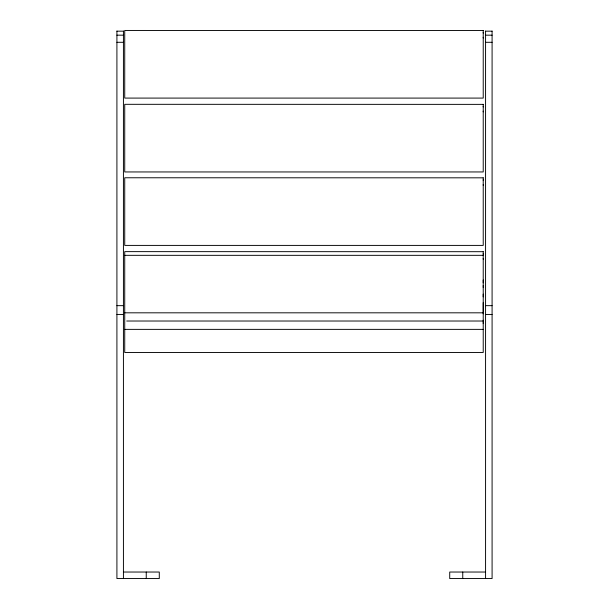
<?xml version="1.0" encoding="UTF-8"?>
<svg xmlns="http://www.w3.org/2000/svg" width="609" height="609" viewBox="0 0 609 609"><rect width="100%" height="100%" fill="white"/><g stroke="black" fill="none" stroke-linecap="round" stroke-linejoin="round"><path stroke-width="0.91" d="M483.226 323.577L483.226 323.135M483.226 322.534L483.226 321.811M483.226 320.243L483.226 321.019L126.725 321.019M483.226 313.802L483.226 302.62M483.226 296.872L483.226 296.248M483.226 295.966L483.226 295.258M483.226 294.863L483.226 294.101M483.226 287.478L483.226 286.77M483.226 286.245L483.226 285.514M483.226 282.842L483.226 279.98M483.226 259.175L483.226 258.444M483.226 254.235L483.226 253.542M483.226 251.692L124.731 251.631L124.731 352.482L483.226 352.482L483.226 251.631M483.226 185.311L483.226 184.588M483.226 180.371L483.226 179.678M483.226 177.828L124.731 177.767L124.731 245.404L483.226 245.404L483.226 177.767M483.226 111.858L483.226 111.135M483.226 106.918L483.226 106.225M483.226 104.375L124.731 104.314L124.731 171.951L483.226 171.951L483.226 104.314M483.226 37.994L483.226 37.271M483.226 33.061L483.226 32.361M483.226 30.519L124.731 30.45L124.731 98.087L483.226 98.087L483.226 30.45M116.913 31.166L123.429 31.166M485.571 31.166L492.087 31.166M116.913 35.17L123.429 35.17M485.571 35.17L492.087 35.17M116.913 42.295L123.429 42.295M485.571 42.295L492.087 42.295M124.731 255.331L483.226 255.331M116.913 305.657L123.429 305.657M485.571 305.657L492.087 305.657M124.731 312.82L483.226 312.82M116.913 314.442L123.429 314.442M485.571 314.442L492.087 314.442M124.731 329.37L483.226 329.37M123.429 572.034L159.284 572.034L159.284 578.55L116.913 578.55L116.913 31.036M485.571 572.034L449.716 572.034L449.716 578.55L492.087 578.55L492.087 31.036M485.571 31.036L485.571 578.55M462.756 572.034L462.756 578.55M146.244 572.034L146.244 578.55M123.429 31.036L123.429 578.55"/></g></svg>
